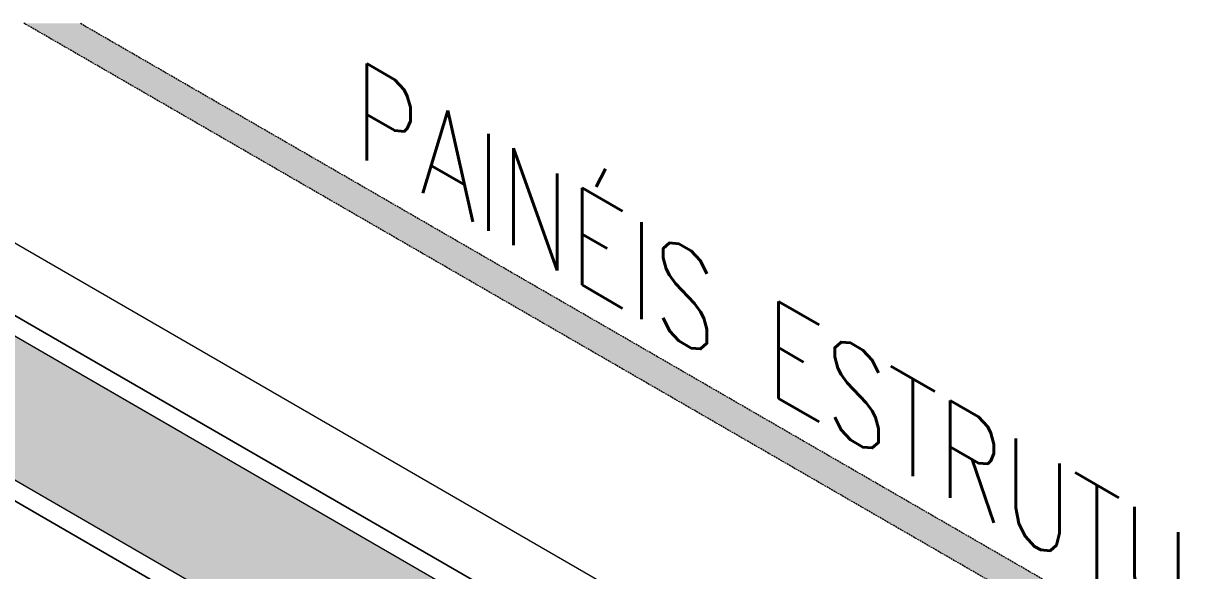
# Model space of a CAD drawing. Extents: x -20676 to 4767, y -817 to 14270.
# Drawn here: x -16583.8 to -16425.1, y 8018.2 to 8093.2 of the extents above; entities that cross this region are included whole.
import ezdxf

# ---------------------------------------------------------------- set-up
doc = ezdxf.new("R2010")
doc.units = 0
doc.linetypes.add('CABLIN', pattern=[0.35, 0.25, -0.1])
doc.layers.get('0').update_dxf_attribs({"lineweight": 13})
for name, color, linetype, lineweight in [('contorno de painel', 7, 'Continuous', 13), ('cotas', 4, 'Continuous', 13), ('Demarcação 1', 252, 'Continuous', 9), ('MADEIRA', 3, 'Continuous', 13)]:
    doc.layers.add(name, color=color, linetype=linetype, lineweight=lineweight)
doc.styles.add('COTA330', font='romans.shx', dxfattribs={"width": 0.8})

msp = doc.modelspace()

# ---------------------------------------------------------------- hatches: boundary and pattern name
at = {"layer": 'Demarcação 1'}
h = msp.add_hatch(color=256, dxfattribs=at)
h.paths.add_polyline_path([(-16659.17, 8093.2), (-16681.39, 8093.2), (-16681.39, 8086.27), (-16405.51, 7927), (-16405.51, 7871.57), (-16404.77, 7871.14), (-16388.4, 7880.59), (-16388.4, 7936.87)])
h.paths.add_polyline_path([(-16388.4, 7878.16), (-16402.66, 7869.92), (-16399.99, 7868.38), (-16399.99, 7860.86), (-16401.68, 7859.88), (-16388.4, 7852.22)])
msp.add_hatch(color=256, dxfattribs=at).paths.add_polyline_path([(-16576.03, 8093.2), (-16583.71, 8093.2), (-16347.69, 7956.94), (-16343.85, 7959.15)])
h = msp.add_hatch(color=9, dxfattribs=at)
h.set_gradient(color1=(192, 192, 192), one_color=1, tint=1, name='CYLINDER')
edge = h.paths.add_edge_path()
edge.add_line((-16681.39, 8030.85), (-16681.39, 8017.41))
edge.add_line((-16681.39, 8017.41), (-16663.47, 8007.06))
edge.add_ellipse((-16662.64, 8002.77), major_axis=(-2.41, 4.17), ratio=0.57735, start_angle=300.8347, end_angle=329.1653, ccw=False)
edge.add_line((-16661.8, 8006.1), (-16557.78, 7946.04))
edge.add_ellipse((-16556.8, 7941.72), major_axis=(-2.41, 4.17), ratio=0.57735, start_angle=298.3144, end_angle=331.6856, ccw=False)
edge.add_line((-16555.83, 7944.91), (-16465.22, 7892.6))
edge.add_ellipse((-16464.24, 7888.27), major_axis=(-2.41, 4.17), ratio=0.57735, start_angle=298.3144, end_angle=331.6856, ccw=False)
edge.add_line((-16463.26, 7891.47), (-16419.59, 7866.26))
edge.add_ellipse((-16418.61, 7861.93), major_axis=(-2.41, 4.17), ratio=0.57735, start_angle=239.3173, end_angle=331.6856, ccw=False)
edge.add_line((-16417.68, 7865.15), (-16411.63, 7861.66))
edge.add_line((-16411.63, 7861.66), (-16399.99, 7868.38))
edge.add_line((-16399.99, 7868.38), (-16681.39, 8030.85))

# ---------------------------------------------------------------- linework, layer by layer
at = {"extrusion": (-1e-16, 0.816497, 0.57735)}
for p, q in [((-16659.17, 8093.2), (-16388.4, 7936.87)), ((-16654.28, 8093.2), (-16404.29, 7948.87)), ((-16405.51, 7927), (-16681.39, 8086.27)), ((-16426.28, 7936.17), (-16681.39, 8083.45)), ((-16385.96, 7938.29), (-16601.62, 8062.8)), ((-16623.62, 8050.1), (-16407.96, 7925.59))]:
    msp.add_line(p, q, dxfattribs=at)
at = {"color": 0}
msp.add_line((-16659.17, 8093.2), (-16561.98, 8037.09), dxfattribs=at)
at = {"color": 106, "linetype": 'CABLIN'}
msp.add_line((-16347.69, 7956.94), (-16583.71, 8093.2), dxfattribs=at)
at = {"layer": 'contorno de painel', "linetype": 'CABLIN'}
msp.add_lwpolyline([(-16343.85, 7740.33), (-16343.85, 7959.15), (-16576.03, 8093.2)], dxfattribs=at)
at = {"layer": 'MADEIRA', "extrusion": (-1e-16, 0.816497, 0.57735)}
msp.add_line((-16395.73, 7953.81), (-16637.18, 8093.2), dxfattribs=at)

# ---------------------------------------------------------------- texts
at = {"layer": 'cotas', "color": 2, "style": 'COTA330', "oblique": 330}
msp.add_text('PAINÉIS ESTRUTURADOS', height=11.52, rotation=330, dxfattribs=at).set_placement((-16538.45, 8075.37))

doc.saveas('drawing.dxf')
